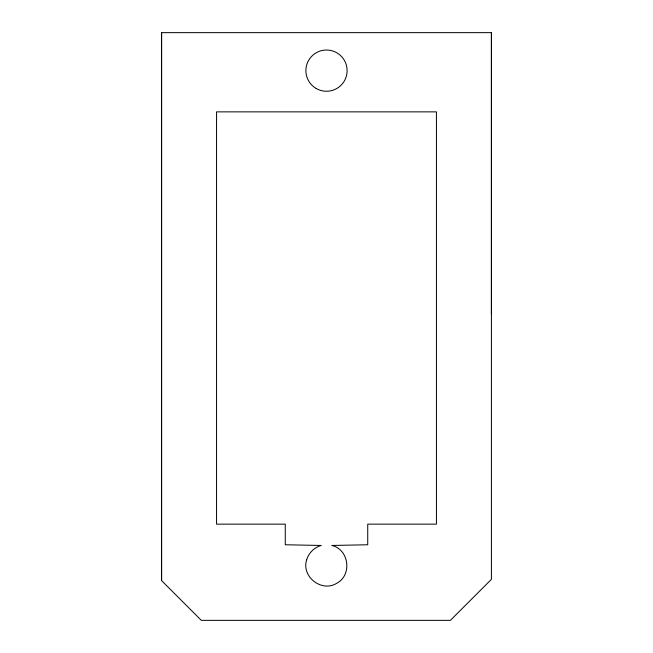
<?xml version="1.0" encoding="UTF-8"?>
<svg xmlns="http://www.w3.org/2000/svg" width="653" height="653" viewBox="0 0 653 653"><rect width="100%" height="100%" fill="white"/><g stroke="black" fill="none" stroke-linecap="round" stroke-linejoin="round"><path stroke-width="0.98" d="M161.585 580.615L161.585 32.65L491.415 32.65L491.415 579.325L450.39 620.35L201.32 620.35L161.585 580.615L161.585 32.65M491.415 314.501L491.415 32.65M306.592 560.045C301.36 576.885 321.896 592.646 336.809 583.235C352.416 575.024 349.037 549.353 331.838 545.467L367.729 544.765L367.729 524.147L436.441 524.147L436.441 111.867L216.559 111.867L216.559 524.147L285.271 524.147L285.271 544.765L321.162 545.467C314.183 547.467 308.583 553.067 306.592 560.045M316.191 88.49A20.61 20.61 0 0 0 347.11 70.638A20.61 20.61 0 0 0 316.191 52.787A20.61 20.61 0 0 0 316.191 88.49"/></g></svg>
